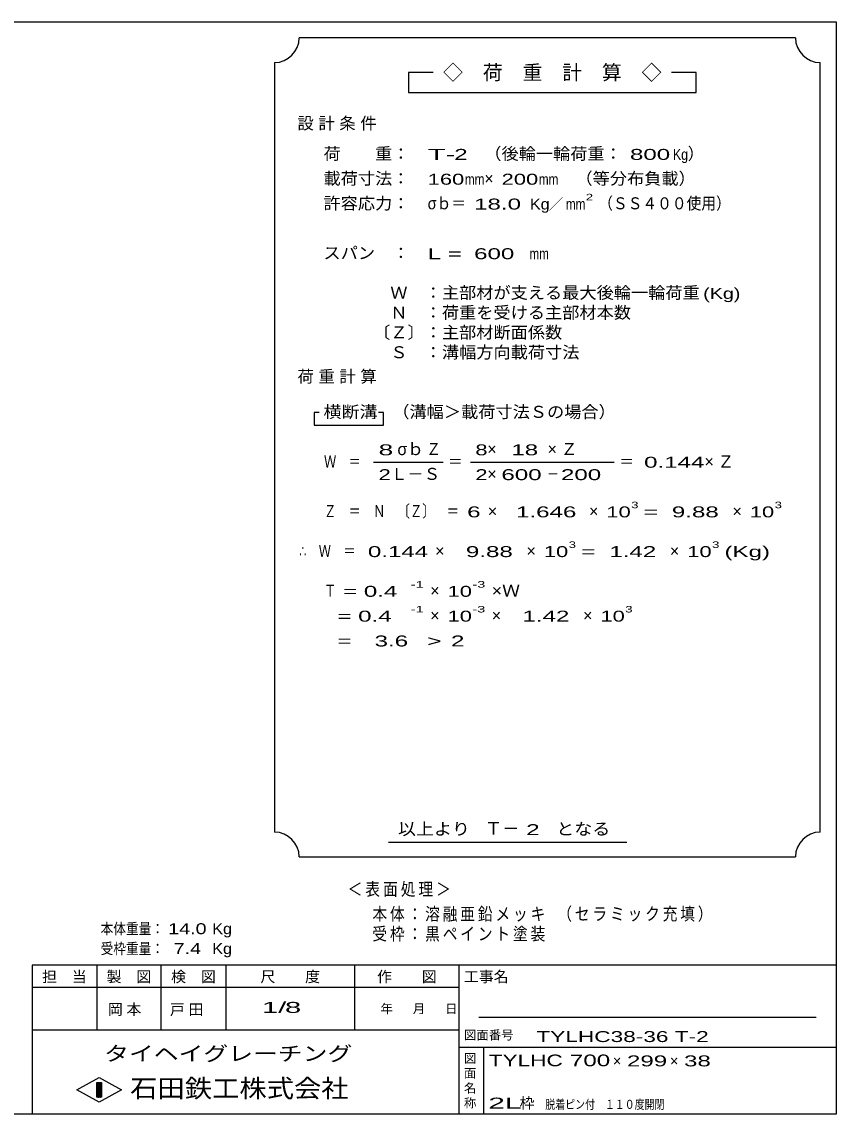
# Model space of a CAD drawing. Units: millimetres, scale not verified. Extents: x -1456 to 1379, y -1028 to 847.
# Drawn here: x 67 to 1379, y -913 to 847 of the extents above; entities that cross this region are included whole.
import ezdxf
from ezdxf.enums import TextEntityAlignment as Align

# ---------------------------------------------------------------- set-up
doc = ezdxf.new("R2010")
doc.units = ezdxf.units.MM
doc.header["$LTSCALE"] = 8
doc.layers.add('0_2', color=150, linetype='Continuous', lineweight=25)
doc.layers.add('22', color=4, linetype='Continuous', lineweight=25)
doc.styles.add('ベクトル', font='')
doc.styles.get('ベクトル').set_extended_font_data('ベクトル')

msp = doc.modelspace()

# ---------------------------------------------------------------- linework, layer by layer
at = {"layer": '0_2'}
for p, q in [((-1388.8, 847.2), (1379.2, 847.2)), ((1379.2, 847.2), (1379.2, -912.8)), ((1379.2, -672.8), (83.2, -672.8)), ((83.2, -672.8), (83.2, -912.8)), ((187.2, -672.8), (187.2, -776.8)), ((291.2, -776.8), (291.2, -672.8)), ((395.2, -672.8), (395.2, -776.8)), ((603.2, -776.8), (603.2, -672.8)), ((771.2, -672.8), (771.2, -912.8)), ((771.2, -708.8), (83.2, -708.8)), ((1347.2, -756.8), (803.2, -756.8)), ((83.2, -776.8), (771.2, -776.8)), ((771.2, -804.8), (1379.2, -804.8)), ((811.2, -912.8), (811.2, -804.8)), ((155.2, -873.6), (191.2, -853.6)), ((187.2, -861.6), (195.2, -861.6)), ((187.2, -885.6), (187.2, -861.6)), ((187.2, -861.6), (188.8, -861.6)), ((188.8, -861.6), (188.8, -885.6)), ((190.4, -885.6), (190.4, -861.6)), ((190.4, -861.6), (192, -861.6)), ((191.2, -853.6), (227.2, -873.6)), ((192, -861.6), (192, -885.6)), ((193.6, -885.6), (193.6, -861.6)), ((193.6, -861.6), (195.2, -861.6)), ((195.2, -861.6), (195.2, -885.6)), ((195.2, -861.6), (195.2, -885.6)), ((191.2, -893.6), (155.2, -873.6)), ((227.2, -873.6), (191.2, -893.6)), ((195.2, -885.6), (187.2, -885.6)), ((188.8, -885.6), (190.4, -885.6)), ((192, -885.6), (193.6, -885.6)), ((1379.2, -912.8), (-1388.8, -912.8))]:
    msp.add_line(p, q, dxfattribs=at)
at = {"layer": '22'}
for p, q in [((1313.6, 821.6), (513.6, 821.6)), ((473.6, 781.6), (473.6, -458.4)), ((1353.6, -458.4), (1353.6, 781.6)), ((729.6, 765.6), (689.6, 765.6)), ((689.6, 765.6), (689.6, 733.6)), ((1153.6, 765.6), (1113.6, 765.6)), ((1153.6, 733.6), (1153.6, 765.6)), ((689.6, 733.6), (1153.6, 733.6)), ((545.6, 217.6), (537.6, 217.6)), ((537.6, 217.6), (537.6, 197.6)), ((649.6, 217.6), (641.6, 217.6)), ((649.6, 197.6), (649.6, 217.6)), ((537.6, 197.6), (649.6, 197.6)), ((633.6, 137.6), (745.6, 137.6)), ((789.6, 137.6), (1021.6, 137.6)), ((657.6, -474.4), (1041.6, -474.4)), ((513.6, -498.4), (1313.6, -498.4))]:
    msp.add_line(p, q, dxfattribs=at)
for centre, start, end in [((473.6, 821.6), 270, 0), ((1353.6, 821.6), 180, 270), ((473.6, -498.4), 0, 90), ((1353.6, -498.4), 90, 180)]:
    msp.add_arc(centre, 40, start, end, dxfattribs=at)

# ---------------------------------------------------------------- texts
at = {"layer": '0_2', "style": 'ベクトル'}
for s, height, p in [('担\u3000当', 17.6, (99.2, -691.2)), ('製\u3000図', 17.6, (203.2, -691.2)), ('検\u3000図', 17.6, (307.2, -691.2)), ('尺\u3000\u3000度', 17.6, (451.2, -691.2)), ('作\u3000\u3000図', 17.6, (639.2, -691.2)), ('工事名', 17.6, (779.2, -691.2)), ('年', 14.66, (644.8, -742.8)), ('月', 14.66, (696.8, -742.8)), ('日', 14.66, (748.8, -742.8)), ('図面番号', 14.66, (779.2, -785.2)), ('図', 14.66, (779.2, -822.8)), ('面', 14.66, (779.2, -846.8)), ('名', 14.66, (779.2, -870.8)), ('称', 14.66, (779.2, -894.8))]:
    msp.add_text(s, height=height, dxfattribs=at).set_placement(p, align=Align.MIDDLE_LEFT)
at = {"layer": '0_2', "color": 222, "style": 'ベクトル'}
for s, height, width, p in [('タイヘイグレーチング', 23.46, 1.25, (199.2, -815.2)), ('石田鉄工株式会社', 29.33, 1.1, (241.2, -871.2))]:
    msp.add_text(s, height=height, dxfattribs=dict(at, width=width)).set_placement(p, align=Align.MIDDLE_LEFT)
at = {"layer": '22', "color": 2, "style": 'ベクトル'}
for s, height, p in [('◇\u3000荷\u3000重\u3000計\u3000算\u3000◇', 23.46, (745.6, 765.6)), ('）', 19.35, (1140, 634.8)), ('×', 19.35, (812, 594.8)), ('／', 17.6, (915.6, 553.6)), ('σｂ', 19.35, (672, 158.8)), ('×', 19.35, (816.8, 158.8)), ('Ｌ－Ｓ', 19.35, (661.6, 118.8)), ('×', 19.35, (816.8, 118.8)), ('×', 19.35, (817.6, 58.8)), ('×', 19.35, (980.8, 58.8)), ('×', 19.35, (1212, 58.8)), ('×', 19.35, (732.8, -5.2)), ('×', 19.35, (880, -5.2)), ('×', 19.35, (1111.2, -5.2)), ('×', 19.35, (724.8, -69.2)), ('×', 19.35, (724.8, -109.2)), ('×', 19.35, (824, -109.2)), ('×', 19.35, (971.2, -109.2)), ('Ｔ－', 20.53, (812.8, -452.4)), ('×', 17.6, (1019.2, -827)), ('×', 17.6, (1111.2, -827)), ('枠', 17.6, (868.8, -895))]:
    msp.add_text(s, height=height, dxfattribs=at).set_placement(p, align=Align.MIDDLE_LEFT)
for s, height, width, p in [('荷\u3000\u3000重：\u3000', 19.35, 1.05, (552.8, 634.8)), ('T-', 17.6, 2, (720.8, 633.6)), (' 2 ', 17.6, 1.65, (752.8, 633.6)), ('（後輪一輪荷重：', 19.35, 1.05, (812, 634.8)), (' 800', 17.6, 1.65, (1036, 633.6)), ('Kg', 17.6, 0.85, (1116, 633.6)), ('載荷寸法：\u3000', 19.35, 1.05, (552.8, 594.8)), ('160', 17.6, 1.5, (720.8, 593.6)), ('mm', 17.6, 0.8, (780.8, 593.6)), ('200', 17.6, 1.5, (840, 593.6)), ('mm', 17.6, 0.8, (900, 593.6)), ('\u3000（等分布負載）', 19.35, 1.05, (931.2, 594.8)), ('許容応力：\u3000', 19.35, 1.05, (552.8, 554.8)), ('σｂ＝', 19.35, 0.9, (720.8, 554.8)), ('2', 10.56, 1.5, (975.6, 564.8)), ('（ＳＳ４００使用）', 19.35, 0.9, (995.6, 554.8)), (' 18.0', 17.6, 1.65, (784.8, 553.6)), ('Kg', 17.6, 1.1, (885.6, 553.6)), ('mm', 17.6, 0.8, (943.6, 553.6)), ('スパン\u3000：\u3000', 19.35, 1.05, (552.8, 474.8)), ('L = ', 17.6, 1.65, (720.8, 473.6)), (' 600 ', 17.6, 1.65, (784.8, 473.6)), ('mm', 17.6, 0.8, (884.8, 473.6)), ('\u3000Ｗ\u3000：主部材が支える最大後輪一輪荷重', 19.35, 1.05, (632.8, 410.8)), ('(Kg)', 17.6, 1.35, (1164.8, 409.6)), ('\u3000Ｎ\u3000：荷重を受ける主部材本数', 19.35, 1.05, (632.8, 378.8)), ('〔Ｚ〕：主部材断面係数', 19.35, 1.05, (632.8, 346.8)), ('\u3000Ｓ\u3000：溝幅方向載荷寸法', 19.35, 1.05, (632.8, 314.8)), ('横断溝', 19.35, 1.1, (552.8, 218.8)), ('\u3000（溝幅＞載荷寸法Ｓの場合）', 19.35, 1.05, (636, 218.8)), ('8', 17.6, 1.8, (641.6, 157.6)), ('Ｚ', 19.35, 0.9, (718.4, 158.8)), ('8', 17.6, 1.5, (797.6, 157.6)), (' 18 ', 17.6, 1.65, (844.8, 157.6)), ('Ｗ\u3000＝', 19.35, 0.75, (553.6, 138.8)), ('＝', 19.35, 0.9, (753.6, 138.8)), ('＝', 19.35, 0.9, (1029.6, 138.8)), ('0.144', 17.6, 1.65, (1069.6, 137.6)), ('2', 17.6, 1.5, (641.6, 117.6)), ('2', 17.6, 1.5, (797.6, 117.6)), (' 600 ', 17.6, 1.65, (828.8, 117.6)), (' 200 ', 17.6, 1.65, (924.8, 117.6)), ('－', 19.35, 0.75, (912.8, 118.8)), ('Ｚ\u3000＝\u3000Ｎ\u3000〔Ｚ〕\u3000＝', 19.35, 0.75, (553.6, 58.8)), ('3', 10.56, 1.5, (1048.8, 68.8)), ('3', 10.56, 1.5, (1280, 68.8)), (' 6 ', 17.6, 1.65, (773.6, 57.6)), ('  1.646', 17.6, 1.65, (841.6, 57.6)), ('10', 17.6, 1.5, (1008.8, 57.6)), ('=', 17.6, 1.7, (1068.8, 57.6)), ('  9.88', 17.6, 1.65, (1092.8, 57.6)), ('10', 17.6, 1.5, (1240, 57.6)), ('∴\u3000Ｗ\u3000＝', 19.35, 0.75, (513.6, -5.2)), (' 0.144', 17.6, 1.65, (613.6, -6.4)), ('  9.88', 17.6, 1.65, (760.8, -6.4)), ('10', 17.6, 1.5, (908, -6.4)), ('3', 10.56, 1.5, (948, 4.8)), ('  1.42', 17.6, 1.65, (992, -6.4)), ('10', 17.6, 1.5, (1139.2, -6.4)), ('3', 10.56, 1.5, (1179.2, 4.8)), ('(Kg)', 17.6, 1.65, (1199.2, -6.4)), ('=', 17.6, 1.7, (968, -6.4)), ('Ｔ', 19.35, 0.75, (553.6, -69.2)), (' = 0.4', 17.6, 1.65, (573.6, -70.4)), ('-1', 10.56, 1.65, (693.6, -59.2)), ('10', 17.6, 1.5, (752.8, -70.4)), ('-3', 10.56, 1.65, (792.8, -59.2)), ('×Ｗ', 19.35, 1.1, (824, -69.2)), ('  = 0.4', 17.6, 1.65, (553.6, -110.4)), ('-1', 10.56, 1.65, (693.6, -99.2)), ('10', 17.6, 1.5, (752.8, -110.4)), ('-3', 10.56, 1.65, (792.8, -99.2)), ('  1.42', 17.6, 1.65, (852, -110.4)), ('10', 17.6, 1.5, (999.2, -110.4)), ('3', 10.56, 1.5, (1039.2, -99.2)), ('  =', 17.6, 1.65, (553.6, -150.4)), ('  3.6', 17.6, 1.65, (613.6, -150.4)), ('>', 17.6, 1.7, (719.6, -150.4)), (' 2 ', 17.6, 1.65, (747.6, -150.4)), ('以上より\u3000', 19.35, 1.1, (672.8, -453.2)), (' 2 ', 17.6, 1.65, (868.8, -454.4)), ('となる', 19.35, 1.1, (928, -453.2)), ('本体重量：', 17.6, 0.85, (193.6, -614)), (' 14.0', 17.6, 1.35, (293.6, -614)), ('Kg', 17.6, 1.1, (373.6, -614)), ('受枠重量：', 17.6, 0.85, (193.6, -646)), ('  7.4', 17.6, 1.35, (293.6, -646)), ('Kg', 17.6, 1.1, (373.6, -646)), ('1/', 17.6, 2, (453.6, -740.8)), (' 8 ', 17.6, 2, (477.6, -740.8)), ('TYLHC38-36 T-2', 17.6, 1.55, (896, -787.8)), ('TYLHC', 18.77, 1.45, (819.2, -826.2)), (' 700 ', 18.77, 1.55, (939.2, -826.2)), (' 299 ', 17.6, 1.65, (1031.2, -827)), (' 38 ', 17.6, 1.65, (1123.2, -827)), ('2L', 17.6, 2.05, (818.4, -895)), ('脱着', 14.66, 0.8, (910.4, -897)), ('ピン付', 14.66, 0.8, (942.4, -897)), ('\u3000１１０度開閉', 14.66, 0.8, (990.4, -897))]:
    msp.add_text(s, height=height, dxfattribs=dict(at, width=width)).set_placement(p, align=Align.MIDDLE_LEFT)
at = {"layer": '22', "color": 2, "attachment_point": 4, "style": 'ベクトル'}
for s, insert, char_height in [('\\T1.28;設計条件', (510.8, 682.8), 19.35), ('\\T1.28;荷重計算', (510.8, 274.8), 19.35), ('\\T1.42;×Ｚ', (914, 158.8), 19.35), ('\\T1.42;×Ｚ', (1166.8, 138.8), 19.35), ('\\T1.2;\\W0.85;＜表面処理＞', (591.6, -551.4), 20.53), ('\\T1.19;\\W0.85;本体：溶融亜鉛メッキ', (631.6, -591.4), 20.53), ('\\T1.19;\\W0.85;（セラミック充填）', (929.6, -591.4), 20.53), ('\\T1.19;\\W0.85;受枠：黒ペイント塗装', (631.6, -623.4), 20.53), ('\\T1.25;岡本\u3000', (205.2, -744.8), 17.6), ('\\T1.25;戸田\u3000', (305.2, -745.2), 17.6)]:
    msp.add_mtext(s, dxfattribs=dict(at, insert=insert, char_height=char_height))

doc.saveas('drawing.dxf')
